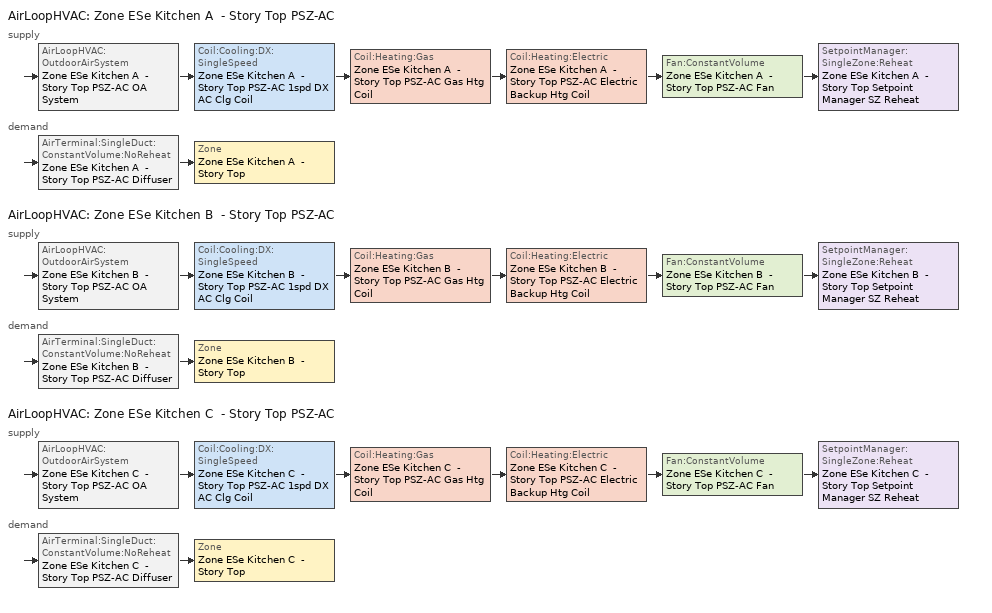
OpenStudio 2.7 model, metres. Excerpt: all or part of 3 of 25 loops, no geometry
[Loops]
AirLoopHVAC 'Zone ESe Kitchen A  - Story Top PSZ-AC'
 supply: AirLoopHVAC:OutdoorAirSystem 'Zone ESe Kitchen A  - Story Top PSZ-AC OA System' > Coil:Cooling:DX:SingleSpeed 'Zone ESe Kitchen A  - Story Top PSZ-AC 1spd DX AC Clg Coil' > Coil:Heating:Gas 'Zone ESe Kitchen A  - Story Top PSZ-AC Gas Htg Coil' > Coil:Heating:Electric 'Zone ESe Kitchen A  - Story Top PSZ-AC Electric Backup Htg Coil' > Fan:ConstantVolume 'Zone ESe Kitchen A  - Story Top PSZ-AC Fan' > SetpointManager:SingleZone:Reheat 'Zone ESe Kitchen A  - Story Top Setpoint Manager SZ Reheat'
 demand: AirTerminal:SingleDuct:ConstantVolume:NoReheat 'Zone ESe Kitchen A  - Story Top PSZ-AC Diffuser' > Zone 'Zone ESe Kitchen A  - Story Top'
AirLoopHVAC 'Zone ESe Kitchen B  - Story Top PSZ-AC'
 supply: AirLoopHVAC:OutdoorAirSystem 'Zone ESe Kitchen B  - Story Top PSZ-AC OA System' > Coil:Cooling:DX:SingleSpeed 'Zone ESe Kitchen B  - Story Top PSZ-AC 1spd DX AC Clg Coil' > Coil:Heating:Gas 'Zone ESe Kitchen B  - Story Top PSZ-AC Gas Htg Coil' > Coil:Heating:Electric 'Zone ESe Kitchen B  - Story Top PSZ-AC Electric Backup Htg Coil' > Fan:ConstantVolume 'Zone ESe Kitchen B  - Story Top PSZ-AC Fan' > SetpointManager:SingleZone:Reheat 'Zone ESe Kitchen B  - Story Top Setpoint Manager SZ Reheat'
 demand: AirTerminal:SingleDuct:ConstantVolume:NoReheat 'Zone ESe Kitchen B  - Story Top PSZ-AC Diffuser' > Zone 'Zone ESe Kitchen B  - Story Top'
AirLoopHVAC 'Zone ESe Kitchen C  - Story Top PSZ-AC'
 supply: AirLoopHVAC:OutdoorAirSystem 'Zone ESe Kitchen C  - Story Top PSZ-AC OA System' > Coil:Cooling:DX:SingleSpeed 'Zone ESe Kitchen C  - Story Top PSZ-AC 1spd DX AC Clg Coil' > Coil:Heating:Gas 'Zone ESe Kitchen C  - Story Top PSZ-AC Gas Htg Coil' > Coil:Heating:Electric 'Zone ESe Kitchen C  - Story Top PSZ-AC Electric Backup Htg Coil' > Fan:ConstantVolume 'Zone ESe Kitchen C  - Story Top PSZ-AC Fan' > SetpointManager:SingleZone:Reheat 'Zone ESe Kitchen C  - Story Top Setpoint Manager SZ Reheat'
 demand: AirTerminal:SingleDuct:ConstantVolume:NoReheat 'Zone ESe Kitchen C  - Story Top PSZ-AC Diffuser' > Zone 'Zone ESe Kitchen C  - Story Top'
[Sizing:Zone] Zone Cooling Design Supply Air Temperature Input Method=SupplyAirTemperature; Zone Cooling Design Supply Air Temperature {C}=12.7778; Zone Cooling Design Supply Air Temperature Difference {deltaC}=11.11; Zone Heating Design Supply Air Temperature Input Method=SupplyAirTemperature; Zone Heating Design Supply Air Temperature {C}=50; Zone Heating Design Supply Air Temperature Difference {deltaC}=11.11; Zone Cooling Design Supply Air Humidity Ratio {kg-H2O/kg-air}=0.0085; Zone Heating Design Supply Air Humidity Ratio {kg-H2O/kg-air}=0.008; Cooling Design Air Flow Method=DesignDay; Heating Design Air Flow Method=DesignDay; Account for Dedicated Outdoor Air System=No; Dedicated Outdoor Air System Control Strategy=NeutralSupplyAir; Dedicated Outdoor Air Low Setpoint Temperature for Design {C}=autosize; Dedicated Outdoor Air High Setpoint Temperature for Design {C}=autosize
Zone ESe Kitchen A  - Story Top; Zone ESe Kitchen B  - Story Top; Zone ESe Kitchen C  - Story Top
[Zone equipment]
Zone ESe Kitchen A  - Story Top: Zone ESe Kitchen A  - Story Top Exhaust Fan, Zone ESe Kitchen A  - Story Top PSZ-AC Diffuser
Zone ESe Kitchen B  - Story Top: Zone ESe Kitchen B  - Story Top Exhaust Fan, Zone ESe Kitchen B  - Story Top PSZ-AC Diffuser
Zone ESe Kitchen C  - Story Top: Zone ESe Kitchen C  - Story Top Exhaust Fan, Zone ESe Kitchen C  - Story Top PSZ-AC Diffuser
[Fan:ZoneExhaust] Availability Schedule=DEER Secondary School Kitchen Exhaust Fan DCV Schedule; Fan Total Efficiency=0.429; Pressure Rise {Pa}=124.544; System Availability Manager Coupling Mode=Decoupled
Name | Maximum Flow Rate {m3/s}
Zone ESe Kitchen A  - Story Top Exhaust Fan; Zone ESe Kitchen C  - Story Top Exhaust Fan | 0.0107039
Zone ESe Kitchen B  - Story Top Exhaust Fan | 0.053063
[AirLoopHVAC] Availability Schedule=Always On Discrete; Design Supply Air Flow Rate {m3/s}=AutoSize
Zone ESe Kitchen A  - Story Top PSZ-AC; Zone ESe Kitchen B  - Story Top PSZ-AC; Zone ESe Kitchen C  - Story Top PSZ-AC
[Sizing:System] Type of Load to Size On=Sensible; Design Outdoor Air Flow Rate {m3/s}=Autosize; Central Heating Maximum System Air Flow Ratio=1; Preheat Design Temperature {C}=7.22222; Preheat Design Humidity Ratio {kg-H2O/kg-Air}=0.008; Precool Design Temperature {C}=12.7778; Precool Design Humidity Ratio {kg-H2O/kg-Air}=0.008; Central Cooling Design Supply Air Temperature {C}=12.7778; Central Heating Design Supply Air Temperature {C}=50; Sizing Option=Coincident; 100% Outdoor Air in Cooling=No; 100% Outdoor Air in Heating=No; Central Cooling Design Supply Air Humidity Ratio {kg-H2O/kg-Air}=0.0085; Central Heating Design Supply Air Humidity Ratio {kg-H2O/kg-Air}=0.008; Cooling Design Air Flow Method=DesignDay; Cooling Design Air Flow Rate {m3/s}=0; Heating Design Air Flow Method=DesignDay; Heating Design Air Flow Rate {m3/s}=0; System Outdoor Air Method=ZoneSum; Zone Maximum Outdoor Air Fraction=1; Cooling Supply Air Flow Rate Per Floor Area {m3/s-m2}=0.00996765; Cooling Fraction of Autosized Cooling Supply Air Flow Rate=1; Cooling Supply Air Flow Rate Per Unit Cooling Capacity {m3/s-W}=3.94755e-05; Heating Supply Air Flow Rate Per Floor Area {m3/s-m2}=0.00996765; Heating Fraction of Autosized Heating Supply Air Flow Rate=1; Heating Fraction of Autosized Cooling Supply Air Flow Rate=1; Heating Supply Air Flow Rate Per Unit Heating Capacity {m3/s-W}=3.15882e-05; Cooling Design Capacity Method=CoolingDesignCapacity; Cooling Design Capacity {W}=autosize; Cooling Design Capacity Per Floor Area {W/m2}=234.7; Fraction of Autosized Cooling Design Capacity=1; Heating Design Capacity Method=HeatingDesignCapacity; Heating Design Capacity {W}=autosize; Heating Design Capacity Per Floor Area {W/m2}=157; Fraction of Autosized Heating Design Capacity=1; Central Cooling Capacity Control Method=OnOff
Zone ESe Kitchen A  - Story Top PSZ-AC; Zone ESe Kitchen B  - Story Top PSZ-AC; Zone ESe Kitchen C  - Story Top PSZ-AC
[Controller:OutdoorAir] Minimum Outdoor Air Flow Rate {m3/s}=0; Maximum Outdoor Air Flow Rate {m3/s}=Autosize; Economizer Control Type=NoEconomizer; Economizer Control Action Type=ModulateFlow; Economizer Maximum Limit Dry-Bulb Temperature {C}=28; Economizer Maximum Limit Enthalpy {J/kg}=64000; Lockout Type=NoLockout; Minimum Limit Type=FixedMinimum; Minimum Outdoor Air Schedule=Always On Discrete; High Humidity Control=No; Heat Recovery Bypass Control Type=BypassWhenWithinEconomizerLimits
Name | Controller Mechanical Ventilation
Zone ESe Kitchen A  - Story Top PSZ-AC OA System Controller | Controller Mechanical Ventilation 17
Zone ESe Kitchen B  - Story Top PSZ-AC OA System Controller | Controller Mechanical Ventilation 18
Zone ESe Kitchen C  - Story Top PSZ-AC OA System Controller | Controller Mechanical Ventilation 19
[Controller:MechanicalVentilation] Availability Schedule=Always On Discrete; System Outdoor Air Method=ZoneSum
Controller Mechanical Ventilation 17; Controller Mechanical Ventilation 18; Controller Mechanical Ventilation 19
[AirLoopHVAC:OutdoorAirSystem]
Name | Controller
Zone ESe Kitchen A  - Story Top PSZ-AC OA System | Zone ESe Kitchen A  - Story Top PSZ-AC OA System Controller
Zone ESe Kitchen B  - Story Top PSZ-AC OA System | Zone ESe Kitchen B  - Story Top PSZ-AC OA System Controller
Zone ESe Kitchen C  - Story Top PSZ-AC OA System | Zone ESe Kitchen C  - Story Top PSZ-AC OA System Controller
[SetpointManager:SingleZone:Reheat] Minimum Supply Air Temperature {C}=12.7778; Maximum Supply Air Temperature {C}=50
Name | Control Zone | Setpoint Node or NodeList
Zone ESe Kitchen A  - Story Top Setpoint Manager SZ Reheat | Zone ESe Kitchen A  - Story Top | Zone ESe Kitchen A  - Story Top PSZ-AC Supply Outlet Node
Zone ESe Kitchen B  - Story Top Setpoint Manager SZ Reheat | Zone ESe Kitchen B  - Story Top | Zone ESe Kitchen B  - Story Top PSZ-AC Supply Outlet Node
Zone ESe Kitchen C  - Story Top Setpoint Manager SZ Reheat | Zone ESe Kitchen C  - Story Top | Zone ESe Kitchen C  - Story Top PSZ-AC Supply Outlet Node
[Fan:ConstantVolume] Availability Schedule=Always On Discrete; Fan Total Efficiency=0.54; Pressure Rise {Pa}=622.722; Maximum Flow Rate {m3/s}=AutoSize; Motor Efficiency=0.9; Motor In Airstream Fraction=1
Zone ESe Kitchen A  - Story Top PSZ-AC Fan; Zone ESe Kitchen B  - Story Top PSZ-AC Fan; Zone ESe Kitchen C  - Story Top PSZ-AC Fan
[Coil:Heating:Gas] Availability Schedule=Always On Discrete; Gas Burner Efficiency=0.8; Nominal Capacity {W}=AutoSize; Parasitic Electric Load {W}=0; Parasitic Gas Load {W}=0
Zone ESe Kitchen A  - Story Top PSZ-AC Gas Htg Coil; Zone ESe Kitchen B  - Story Top PSZ-AC Gas Htg Coil; Zone ESe Kitchen C  - Story Top PSZ-AC Gas Htg Coil
[Coil:Heating:Electric] Availability Schedule=Always On Discrete; Efficiency=1
Zone ESe Kitchen A  - Story Top PSZ-AC Electric Backup Htg Coil; Zone ESe Kitchen B  - Story Top PSZ-AC Electric Backup Htg Coil; Zone ESe Kitchen C  - Story Top PSZ-AC Electric Backup Htg Coil
[Coil:Cooling:DX:SingleSpeed] Availability Schedule=Always On Discrete; Rated Total Cooling Capacity {W}=autosize; Rated Sensible Heat Ratio=autosize; Rated COP {W/W}=3; Rated Air Flow Rate {m3/s}=autosize; Rated Evaporator Fan Power Per Volume Flow Rate {W/(m3/s)}=773.3; Condenser Type=AirCooled; Evaporative Condenser Effectiveness=0; Evaporative Condenser Air Flow Rate {m3/s}=Autosize; Evaporative Condenser Pump Rated Power Consumption {W}=Autosize; Crankcase Heater Capacity {W}=0; Maximum Outdoor Dry-Bulb Temperature for Crankcase Heater Operation {C}=0; Basin Heater Capacity {W/K}=0; Basin Heater Setpoint Temperature {C}=10
Name | Total Cooling Capacity Function of Temperature Curve | Total Cooling Capacity Function of Flow Fraction Curve | Energy Input Ratio Function of Temperature Curve | Energy Input Ratio Function of Flow Fraction Curve | Part Load Fraction Correlation Curve
Zone ESe Kitchen A  - Story Top PSZ-AC 1spd DX AC Clg Coil | Curve Biquadratic 79 | Curve Quadratic 109 | Curve Biquadratic 80 | Curve Quadratic 110 | Curve Quadratic 111
Zone ESe Kitchen B  - Story Top PSZ-AC 1spd DX AC Clg Coil | Curve Biquadratic 83 | Curve Quadratic 115 | Curve Biquadratic 84 | Curve Quadratic 116 | Curve Quadratic 117
Zone ESe Kitchen C  - Story Top PSZ-AC 1spd DX AC Clg Coil | Curve Biquadratic 87 | Curve Quadratic 121 | Curve Biquadratic 88 | Curve Quadratic 122 | Curve Quadratic 123
[AirTerminal:SingleDuct:ConstantVolume:NoReheat] Availability Schedule=Always On Discrete; Maximum Air Flow Rate {m3/s}=AutoSize
Zone ESe Kitchen A  - Story Top PSZ-AC Diffuser; Zone ESe Kitchen B  - Story Top PSZ-AC Diffuser; Zone ESe Kitchen C  - Story Top PSZ-AC Diffuser
[Schedule:Ruleset]
DEER Secondary School Kitchen Exhaust Fan DCV Schedule: Default Day Schedule=DEER Secondary School Kitchen Exhaust Fan DCV Schedule Default; Summer Design Day Schedule=DEER Secondary School Kitchen Exhaust Fan DCV Schedule Summer Design Day; Winter Design Day Schedule=DEER Secondary School Kitchen Exhaust Fan DCV Schedule Winter Design Day
[Schedule:Day]
DEER Secondary School Kitchen Exhaust Fan DCV Schedule Default; DEER Secondary School Kitchen Exhaust Fan DCV Schedule Summer Design Day; DEER Secondary School Kitchen Exhaust Fan DCV Schedule Winter Design Day; DEER Secondary School Kitchen Exhaust Fan DCV Schedule Default|Wkdy Day; DEER Secondary School Kitchen Exhaust Fan DCV Schedule Default|Wkdy Day 1; DEER Secondary School Kitchen Exhaust Fan DCV Schedule Default|Wkdy Day 2: 6, 0, 0, 11, 0, 0.5, 15, 0, 1, 19, 0, 0.5, 24, 0, 0
DEER Secondary School Kitchen Exhaust Fan DCV Schedule Sat Day; DEER Secondary School Kitchen Exhaust Fan DCV Schedule Sat Day 1; DEER Secondary School Kitchen Exhaust Fan DCV Schedule Sat Day 2: 6, 0, 0, 10, 0, 0.5, 15, 0, 0.83, 17, 0, 0.5, 24, 0, 0
[Schedule:Rule] Schedule Ruleset=DEER Secondary School Kitchen Exhaust Fan DCV Schedule; Date Specification Type=DateRange
Name | Rule Order | Day Schedule | Apply Monday | Apply Tuesday | Apply Wednesday | Apply Thursday | Apply Friday | Start Month | Start Day | End Month | End Day | Apply Saturday
Schedule Rule 198 | 5 | DEER Secondary School Kitchen Exhaust Fan DCV Schedule Default|Wkdy Day | Yes | Yes | Yes | Yes | Yes | 1 | 5 | 4 | 3
Schedule Rule 199 | 4 | DEER Secondary School Kitchen Exhaust Fan DCV Schedule Sat Day |  |  |  |  |  | 1 | 5 | 4 | 3 | Yes
Schedule Rule 200 | 3 | DEER Secondary School Kitchen Exhaust Fan DCV Schedule Default|Wkdy Day 1 | Yes | Yes | Yes | Yes | Yes | 4 | 13 | 6 | 12
Schedule Rule 201 | 2 | DEER Secondary School Kitchen Exhaust Fan DCV Schedule Sat Day 1 |  |  |  |  |  | 4 | 13 | 6 | 12 | Yes
Schedule Rule 202 | 1 | DEER Secondary School Kitchen Exhaust Fan DCV Schedule Default|Wkdy Day 2 | Yes | Yes | Yes | Yes | Yes | 8 | 17 | 12 | 11
Schedule Rule 203 | 0 | DEER Secondary School Kitchen Exhaust Fan DCV Schedule Sat Day 2 |  |  |  |  |  | 8 | 17 | 12 | 11 | Yes
[Schedule:Constant]
Always On Discrete: Value=1
[Curve:Biquadratic] Minimum Value of x=-100; Maximum Value of x=100; Minimum Value of y=-100; Maximum Value of y=100
Name | Coefficient1 Constant | Coefficient2 x | Coefficient3 x**2 | Coefficient4 y | Coefficient5 y**2 | Coefficient6 x*y
Curve Biquadratic 79; Curve Biquadratic 83; Curve Biquadratic 87 | 0.971212 | -0.0152755 | 0.00144345 | -0.00039321 | -6.8364e-06 | -0.000290596
Curve Biquadratic 80; Curve Biquadratic 84; Curve Biquadratic 88 | 0.286871 | 0.0239022 | -0.000810648 | 0.0134585 | 0.000338936 | -0.000487004
[Curve:Quadratic]
Name | Coefficient1 Constant | Coefficient2 x | Coefficient3 x**2 | Minimum Value of x | Maximum Value of x | Minimum Curve Output | Maximum Curve Output
Curve Quadratic 109; Curve Quadratic 110; Curve Quadratic 115; Curve Quadratic 116; Curve Quadratic 121; Curve Quadratic 122 | 1 | 0 | 0 | -100 | 100
Curve Quadratic 111; Curve Quadratic 117; Curve Quadratic 123 | 0.909496 | 0.0986477 | -0.00819488 | 0 | 1 | 0.7 | 1
